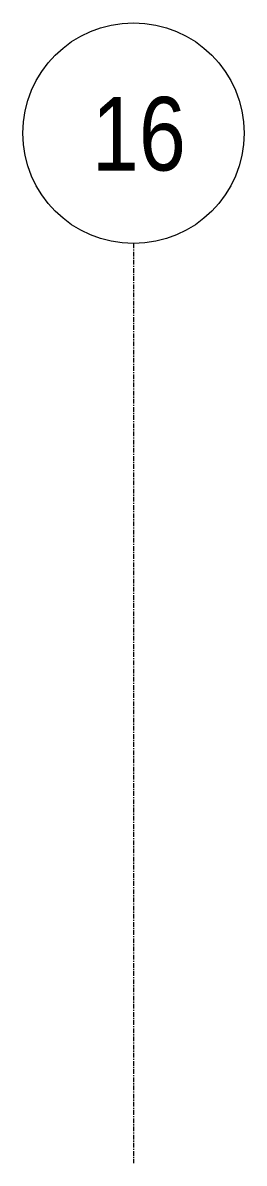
# Model space of a CAD drawing. Header units: centimetres. Extents: x -1906 to 5208, y -261 to 2955.
# Drawn here: x 1136.9 to 1196.9, y 2644.9 to 2954.9 of the extents above; entities that cross this region are included whole.
import ezdxf

# ---------------------------------------------------------------- set-up
doc = ezdxf.new("R2010")
doc.units = ezdxf.units.CM
doc.linetypes.add('Grid Line', pattern=[2.2225, 1.27, -0.3175, 0.3175, -0.3175])
doc.layers.add('S-GRID', color=7, linetype='Continuous', lineweight=9)
doc.layers.add('S-GRID-IDEN', color=7, linetype='Continuous', lineweight=9)
doc.styles.add('Saira Condensed_1', font='SairaCondensed-Regular.ttf', dxfattribs={"height": 20})

# ---------------------------------------------------------------- blocks, each defined once
blk = doc.blocks.new('Grid - 3mm-1647199-Planta Bodega almacenamiento insumos')
at = {"layer": 'S-GRID-IDEN', "color": 253, "true_color": 0xaaaaaa}
blk.add_circle((0, 0), 0.3, dxfattribs=at)

msp = doc.modelspace()

# ---------------------------------------------------------------- linework, layer by layer
at = {"layer": 'S-GRID', "color": 253, "linetype": 'Grid Line', "true_color": 0xaaaaaa}
msp.add_line((1166.86, 2894.87), (1166.86, 2644.87), dxfattribs=at)

# ---------------------------------------------------------------- block references
at = {"layer": 'S-GRID-IDEN', "color": 253, "true_color": 0xaaaaaa, "xscale": 99.99999999999993, "yscale": 99.99999999999993, "zscale": 99.99999999999993, "rotation": 180}
msp.add_blockref('Grid - 3mm-1647199-Planta Bodega almacenamiento insumos', (1166.86, 2924.87), dxfattribs=at)

# ---------------------------------------------------------------- texts
at = {"layer": 'S-GRID-IDEN', "color": 253, "true_color": 0xaaaaaa, "insert": (1155.58, 2934.72), "char_height": 20, "width": 26.4557, "attachment_point": 1, "style": 'Saira Condensed_1'}
msp.add_mtext('16', dxfattribs=at)

doc.saveas('drawing.dxf')
